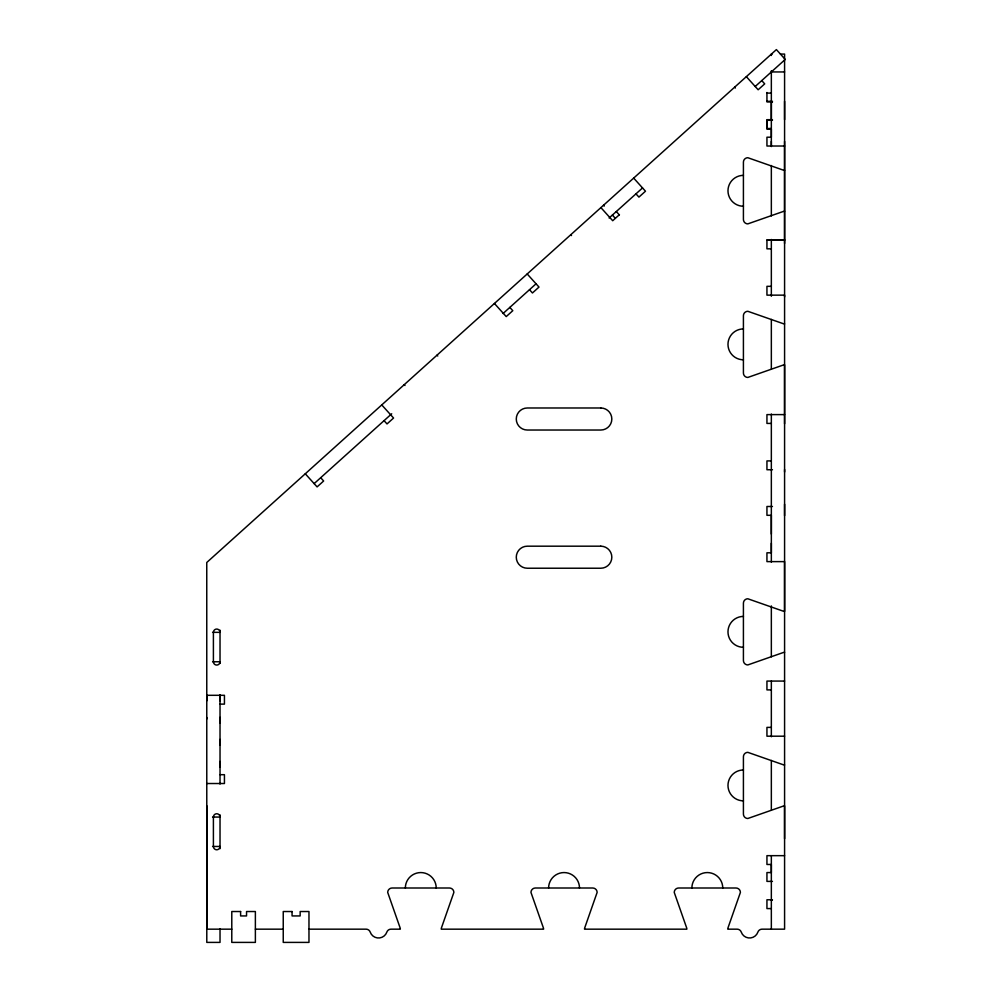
<?xml version="1.0" encoding="UTF-8"?>
<svg xmlns="http://www.w3.org/2000/svg" width="992" height="992" viewBox="0 0 992 992"><rect width="100%" height="100%" fill="white"/><g stroke="black" fill="none" stroke-linecap="round" stroke-linejoin="round"><path stroke-width="1.49" d="M206.795 805.752L206.795 929.169L231.793 929.169M206.795 719.002L206.795 717.538M206.795 700.823L206.795 695.305L224.44 695.305L224.44 704.122L220.026 704.122M220.026 766.977L220.026 761.459M220.026 744.918L220.026 739.412M220.026 722.87L220.026 717.352M220.026 700.823L220.026 695.305M771.342 146.022L771.342 141.397M771.342 120.292L771.342 101.916M784.585 515.679L784.585 504.196M784.585 472.031L784.585 469.439M784.585 423.795L784.585 364.833A4.414 4.414 0 0 0 783.32 365.019L747.819 377.444A4.414 4.414 0 0 1 743.417 373.029L743.417 315.692A4.414 4.414 0 0 1 747.819 311.29L783.32 323.702A4.414 4.414 0 0 0 784.585 323.888M784.585 243.462L784.585 141.397M784.585 119.685L784.585 101.308M784.585 838.724L784.585 805.888A4.402 4.402 0 0 0 783.32 806.074L747.819 818.499A4.414 4.414 0 0 1 743.417 814.085L743.417 756.747A4.414 4.414 0 0 1 747.819 752.345L783.32 764.77A4.414 4.414 0 0 0 784.585 764.944M314.142 483.612L391.716 413.763M503.043 313.522L536.052 283.799M609.113 218.017L642.531 187.934M755.197 86.49L785.242 59.433L776.389 49.6L206.758 562.489L206.795 942.4L220.026 942.4L220.026 928.896M619.442 214.656L612.709 220.72L600.904 207.613M772.173 54.076L771.342 54.076L771.342 55.465M780.444 54.076L784.585 54.076L784.585 929.169L762.042 929.169A4.414 4.414 0 0 0 757.888 932.108A8.816 8.816 0 0 1 741.26 932.108A4.414 4.414 0 0 0 737.093 929.169L727.793 929.169A4.414 4.414 0 0 1 727.979 927.904L740.404 892.416A4.414 4.414 0 0 0 735.99 888.001L678.652 888.001A4.414 4.414 0 0 0 674.238 892.416L686.662 927.904A4.402 4.402 0 0 1 686.848 929.169L584.524 929.169A4.414 4.414 0 0 1 584.71 927.904L597.134 892.416A4.414 4.414 0 0 0 592.72 888.001L535.382 888.001A4.414 4.414 0 0 0 530.968 892.416L543.393 927.904A4.402 4.402 0 0 1 543.579 929.169L441.254 929.169A4.427 4.427 0 0 1 441.44 927.904L453.865 892.416A4.414 4.414 0 0 0 449.45 888.001L392.113 888.001A4.414 4.414 0 0 0 387.698 892.416L400.123 927.904A4.402 4.402 0 0 1 400.309 929.169L391.009 929.169A4.414 4.414 0 0 0 386.843 932.108A8.816 8.816 0 0 1 370.214 932.108A4.414 4.414 0 0 0 366.06 929.169L308.971 929.169M771.342 71.945L784.585 71.945M766.94 93.099L771.342 93.099M766.94 101.308L772.446 101.308M771.342 101.717L772.173 101.717M772.446 101.916L766.94 101.916L766.94 92.492M772.446 119.685L766.94 119.685L766.94 128.501L771.342 128.501M771.342 120.094L772.173 120.094M772.446 120.292L766.94 120.292L766.94 129.121L771.354 129.121L771.342 137.206L766.94 137.206L766.94 146.022L784.585 146.022M771.354 248.831L766.94 248.831L766.94 240.014L774.653 240.014M775.484 240.014L777.964 240.014M778.794 240.014L781.274 240.014M782.093 240.014L784.585 240.014L766.94 240.014M771.354 286.328L766.94 286.328L766.94 295.145L784.585 295.145L784.585 296.943M784.585 414.606L766.94 414.606L766.94 423.423L771.354 423.423M771.354 460.908L766.94 460.908L766.94 469.737L772.446 469.737M772.446 506.49L766.94 506.49L766.94 515.307L771.354 515.307L771.342 552.804L766.94 552.804L766.94 561.621L784.585 561.621L784.585 611.382A4.414 4.414 0 0 1 783.32 611.196L747.819 598.771A4.414 4.414 0 0 0 743.417 603.186L743.417 660.523A4.414 4.414 0 0 0 747.819 664.938L783.32 652.513A4.402 4.402 0 0 1 784.585 652.327M212.586 632.35L220.026 632.35A3.311 3.311 0 0 0 216.715 629.052A3.311 3.311 0 0 0 213.404 632.35L213.404 661.763A3.311 3.311 0 0 0 216.715 665.062A3.311 3.311 0 0 0 220.026 661.763L212.586 661.763M784.585 681.07L766.94 681.07L766.94 689.899L771.342 689.899M771.342 727.384L766.94 727.384L766.94 736.2L784.585 736.2M220.026 774.69L224.44 774.69L224.44 783.519L206.795 783.519M212.586 817.061L220.026 817.061A3.311 3.311 0 0 0 216.715 813.75A3.311 3.311 0 0 0 213.404 817.061L213.404 846.461A3.311 3.311 0 0 0 216.715 849.772A3.311 3.311 0 0 0 220.026 846.461L212.586 846.461M784.585 855.662L766.94 855.662L766.94 864.478L771.342 864.478L771.342 872.563L766.94 872.563L766.94 881.392L772.446 881.392M772.446 899.769L766.94 899.769L766.94 908.585L771.342 908.585M771.342 900.314L772.173 900.314M255.378 929.169L283.241 929.169M761.744 80.588L764.696 83.861L758.148 89.764L746.344 76.657M734.65 87.184L735.382 88.003M633.677 178.101L645.482 191.208L638.922 197.11L635.971 193.837M616.305 211.544L619.256 214.818M603.533 205.232L604.277 206.051M612.399 215.066L615.35 218.339M570.76 234.744L571.504 235.563M527.198 273.966L539.003 287.072L532.456 292.975L529.505 289.701M509.838 307.408L512.79 310.682L506.23 316.584L494.425 303.478M437.013 355.173L437.757 355.992M404.24 384.685L404.972 385.504M381.759 404.922L393.564 418.029L387.016 423.931L384.065 420.658M320.689 477.71L323.64 480.996L317.093 486.898L305.276 473.779M771.342 70.779L771.342 146.568M771.342 165.528L771.342 215.921M771.342 239.469L771.342 296.248M771.342 319.399L771.342 368.751M771.342 414.048L771.342 534.056M771.342 543.244L771.342 562.166M771.342 605.926L771.342 656.828M771.342 681.07L771.342 736.758M771.342 760.418L771.342 809.67M771.342 855.662L771.342 929.169M220.026 630.156L220.026 663.412M220.026 694.747L220.026 784.064M220.026 814.854L220.026 848.668M784.585 170.326A4.414 4.414 0 0 1 783.32 170.14L747.819 157.716A4.414 4.414 0 0 0 743.417 162.13L743.417 219.468A4.414 4.414 0 0 0 747.819 223.882L783.32 211.457A4.402 4.402 0 0 1 784.585 211.271M743.417 206.237A15.438 15.438 0 0 1 727.979 190.799A15.438 15.438 0 0 1 743.417 175.361M743.417 359.798A15.438 15.438 0 0 1 727.979 344.36A15.438 15.438 0 0 1 743.417 328.922M743.417 647.292A15.438 15.438 0 0 1 727.979 631.854A15.438 15.438 0 0 1 743.417 616.416M743.417 800.854A15.438 15.438 0 0 1 727.979 785.416A15.438 15.438 0 0 1 743.417 769.99M691.883 888.001A15.438 15.438 0 0 1 707.321 872.563A15.438 15.438 0 0 1 722.759 888.001M548.613 888.001A15.438 15.438 0 0 1 564.051 872.563A15.438 15.438 0 0 1 579.489 888.001M405.344 888.001A15.438 15.438 0 0 1 420.782 872.563A15.438 15.438 0 0 1 436.22 888.001M600.805 407.985L527.298 407.985A11.024 11.024 0 0 0 516.274 419.008A11.024 11.024 0 0 0 527.298 430.032L600.805 430.032A11.024 11.024 0 0 0 611.828 419.008A11.024 11.024 0 0 0 600.805 407.985M600.805 546.183L527.298 546.183A11.024 11.024 0 0 0 516.274 557.206A11.024 11.024 0 0 0 527.298 568.23L600.805 568.23A11.024 11.024 0 0 0 611.828 557.206A11.024 11.024 0 0 0 600.805 546.183M240.61 911.524L231.793 911.524L231.781 942.4L255.378 942.4L255.378 911.524L246.549 911.524L246.549 915.938L240.61 915.938L240.61 911.524M292.07 911.524L283.241 911.524L283.241 942.4L308.971 942.4L308.971 911.524L300.154 911.524L300.154 915.938L292.07 915.938L292.07 911.524"/></g></svg>
